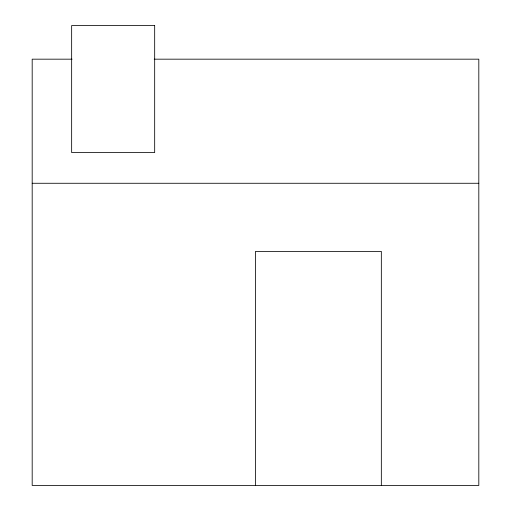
<?xml version="1.0" encoding="UTF-8"?>
<svg xmlns="http://www.w3.org/2000/svg" width="511" height="511" viewBox="0 0 511 511"><rect width="100%" height="100%" fill="white"/><g stroke="black" fill="none" stroke-linecap="round" stroke-linejoin="round"><path stroke-width="0.77" d="M72.064 59.174L32.187 59.174L32.187 485.45L478.813 485.45L478.813 59.174L154.213 59.174M32.187 183.27L478.813 183.27M381.334 485.45L381.334 251.399L255.5 251.399L255.5 485.45M154.673 25.55L71.649 25.55L71.649 152.559L154.673 152.559L154.673 25.55"/></g></svg>
